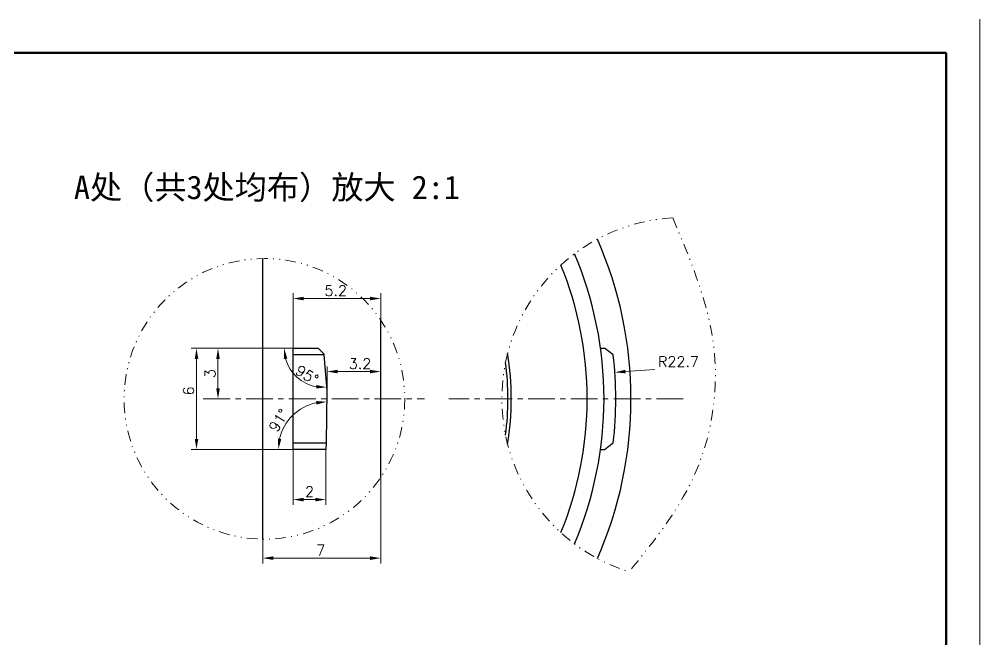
# Model space of a CAD drawing. Header units: millimetres. Extents: x 2517 to 4431, y 863 to 2540.
# Drawn here: x 3394.9 to 3508.9, y 1086.9 to 1160.6 of the extents above; entities that cross this region are included whole.
import ezdxf

# ---------------------------------------------------------------- set-up
doc = ezdxf.new("R2010")
doc.units = ezdxf.units.MM
doc.linetypes.add('CENTER', pattern=[50.8, 31.75, -6.35, 6.35, -6.35])
doc.linetypes.add('DIVIDE', pattern=[31.75, 12.7, -6.35, 0, -6.35, 0, -6.35])
for name, color, linetype, lineweight in [('中心线', 1, 'CENTER', 9), ('双点划线', 5, 'DIVIDE', 9), ('实线', 7, 'Continuous', 25), ('尺寸标注', 2, 'Continuous', 9), ('引导线', 6, 'Continuous', 9), ('粗实线', 9, 'Continuous', 50)]:
    doc.layers.add(name, color=color, linetype=linetype, lineweight=lineweight)
doc.styles.add('st', font='txt.shx')
doc.styles.get("Standard").update_dxf_attribs({"font": 'simfang.ttf'})
doc.dimstyles.new('2st', dxfattribs={"dimscale": 0.5, "dimtxt": 2.5, "dimasz": 2.5, "dimexe": 1.25, "dimexo": 0, "dimtad": 1, "dimtoh": 1, "dimdec": 1, "dimlfac": 0.5, "dimdsep": 46, "dimtxsty": 'st', "dimcen": 0, "dimclrd": 256, "dimclre": 256, "dimclrt": 3, "dimadec": 0, "dimazin": 2, "dimtfac": 1, "dimtdec": 1, "dimtofl": 0, "dimtmove": 0, "dimatfit": 1, "dimfxl": 0, "dimlwd": -1, "dimlwe": -1, "dimarcsym": 0})

# ---------------------------------------------------------------- blocks, each defined once
blk = doc.blocks.new('*D331')
at = {"layer": 'Defpoints', "color": 0, "ltscale": 0.1, "transparency": 16777216}
for p in [(3437.8, 1127.43), (3427.4, 1121.52), (3437.8, 1121.52)]:
    blk.add_point(p, dxfattribs=at)
at = {"layer": '尺寸标注', "ltscale": 0.1, "transparency": 16777216}
for p, q in [((3427.4, 1121.52), (3427.4, 1128.06)), ((3437.8, 1121.52), (3437.8, 1128.06)), ((3428.65, 1127.43), (3436.55, 1127.43))]:
    blk.add_line(p, q, dxfattribs=at)
for points in [[(3428.65, 1127.64), (3428.65, 1127.22), (3427.4, 1127.43)], [(3436.55, 1127.64), (3436.55, 1127.22), (3437.8, 1127.43)]]:
    blk.add_solid(points, dxfattribs=at)
at = {"layer": '尺寸标注', "color": 3, "ltscale": 0.1, "transparency": 16777216, "insert": (3432.46, 1128.37), "char_height": 1.25, "attachment_point": 5, "style": 'st'}
blk.add_mtext('5.2', dxfattribs=at)
blk = doc.blocks.new('*D332')
at = {"layer": 'Defpoints', "color": 0, "ltscale": 0.1, "transparency": 16777216}
for p in [(3427.4, 1121.52), (3416.75, 1115.52), (3418.49, 1115.52)]:
    blk.add_point(p, dxfattribs=at)
at = {"layer": '尺寸标注', "ltscale": 0.1, "transparency": 16777216}
for p, q in [((3427.4, 1121.52), (3417.86, 1121.52)), ((3418.49, 1120.27), (3418.49, 1116.77)), ((3416.75, 1115.52), (3419.11, 1115.52))]:
    blk.add_line(p, q, dxfattribs=at)
for points in [[(3418.28, 1120.27), (3418.7, 1120.27), (3418.49, 1121.52)], [(3418.28, 1116.77), (3418.7, 1116.77), (3418.49, 1115.52)]]:
    blk.add_solid(points, dxfattribs=at)
at = {"layer": '尺寸标注', "color": 3, "ltscale": 0.1, "transparency": 16777216, "insert": (3417.55, 1118.52), "char_height": 1.25, "attachment_point": 5, "rotation": 90, "style": 'st'}
blk.add_mtext('3', dxfattribs=at)
blk = doc.blocks.new('*D333')
at = {"layer": 'Defpoints', "color": 0, "ltscale": 0.1, "transparency": 16777216}
for p in [(3427.4, 1109.52), (3431.3, 1109.52), (3431.3, 1103.56)]:
    blk.add_point(p, dxfattribs=at)
at = {"layer": '尺寸标注', "ltscale": 0.1, "transparency": 16777216}
for p, q in [((3427.4, 1109.52), (3427.4, 1102.94)), ((3431.3, 1109.52), (3431.3, 1102.94)), ((3428.65, 1103.56), (3430.05, 1103.56))]:
    blk.add_line(p, q, dxfattribs=at)
for points in [[(3428.65, 1103.77), (3428.65, 1103.35), (3427.4, 1103.56)], [(3430.05, 1103.77), (3430.05, 1103.35), (3431.3, 1103.56)]]:
    blk.add_solid(points, dxfattribs=at)
at = {"layer": '尺寸标注', "color": 3, "ltscale": 0.1, "transparency": 16777216, "insert": (3429.35, 1104.5), "char_height": 1.25, "attachment_point": 5, "style": 'st'}
blk.add_mtext('2', dxfattribs=at)
blk = doc.blocks.new('*D334')
at = {"layer": 'Defpoints', "color": 0, "ltscale": 0.1, "transparency": 16777216}
for p in [(3431.43, 1116.52), (3428.54, 1114.45), (3427.4, 1109.52), (3431.3, 1109.52), (3431.32, 1110.31)]:
    blk.add_point(p, dxfattribs=at)
at = {"layer": '尺寸标注', "ltscale": 0.1, "transparency": 16777216}
blk.add_line((3427.4, 1109.52), (3425.03, 1109.52), dxfattribs=at)
blk.add_arc((3431.3, 1109.52), 5.65, 101.7097, 167.2903, dxfattribs=at)
for points in [[(3430.14, 1115.26), (3430.18, 1114.85), (3431.4, 1115.17)], [(3426, 1110.74), (3425.59, 1110.79), (3425.66, 1109.52)]]:
    blk.add_solid(points, dxfattribs=at)
at = {"layer": '尺寸标注', "color": 3, "ltscale": 0.1, "transparency": 16777216, "insert": (3425.7, 1112.98), "char_height": 1.25, "attachment_point": 5, "rotation": 58.3125, "style": 'st'}
blk.add_mtext('91°', dxfattribs=at)
blk = doc.blocks.new('*D335')
at = {"layer": 'Defpoints', "color": 0, "ltscale": 0.1, "transparency": 16777216}
for p in [(3427.4, 1121.52), (3415.94, 1109.52), (3427.4, 1109.52)]:
    blk.add_point(p, dxfattribs=at)
at = {"layer": '尺寸标注', "ltscale": 0.1, "transparency": 16777216}
for p, q in [((3427.4, 1121.52), (3415.31, 1121.52)), ((3415.94, 1120.27), (3415.94, 1110.77)), ((3427.4, 1109.52), (3415.31, 1109.52))]:
    blk.add_line(p, q, dxfattribs=at)
for points in [[(3415.73, 1120.27), (3416.15, 1120.27), (3415.94, 1121.52)], [(3415.73, 1110.77), (3416.15, 1110.77), (3415.94, 1109.52)]]:
    blk.add_solid(points, dxfattribs=at)
at = {"layer": '尺寸标注', "color": 3, "ltscale": 0.1, "transparency": 16777216, "insert": (3415, 1116.46), "char_height": 1.25, "attachment_point": 5, "rotation": 90, "style": 'st'}
blk.add_mtext('6', dxfattribs=at)
blk = doc.blocks.new('*D336')
at = {"layer": 'Defpoints', "color": 0, "ltscale": 0.1, "transparency": 16777216}
for p in [(3427.4, 1121.52), (3430.39, 1121.52), (3431.06, 1120.74), (3427.03, 1119.09), (3431.43, 1116.52)]:
    blk.add_point(p, dxfattribs=at)
at = {"layer": '尺寸标注', "ltscale": 0.1, "transparency": 16777216}
blk.add_line((3427.4, 1121.52), (3425.72, 1121.52), dxfattribs=at)
blk.add_arc((3430.99, 1121.52), 4.65, 195.4604, 259.5396, dxfattribs=at)
for points in [[(3426.3, 1120.26), (3426.72, 1120.31), (3426.34, 1121.52)], [(3430.16, 1117.16), (3430.14, 1116.75), (3431.39, 1116.9)]]:
    blk.add_solid(points, dxfattribs=at)
at = {"layer": '尺寸标注', "color": 3, "ltscale": 0.1, "transparency": 16777216, "insert": (3429.05, 1118.36), "char_height": 1.25, "attachment_point": 5, "rotation": 328.5242, "style": 'st'}
blk.add_mtext('95°', dxfattribs=at)
blk = doc.blocks.new('*D337')
at = {"layer": 'Defpoints', "color": 0, "ltscale": 0.1, "transparency": 16777216}
for p in [(3437.8, 1118.76), (3431.43, 1116.52), (3437.8, 1116.52)]:
    blk.add_point(p, dxfattribs=at)
at = {"layer": '尺寸标注', "ltscale": 0.1, "transparency": 16777216}
for p, q in [((3431.43, 1116.52), (3431.43, 1119.38)), ((3432.68, 1118.76), (3436.55, 1118.76)), ((3437.8, 1116.52), (3437.8, 1119.38))]:
    blk.add_line(p, q, dxfattribs=at)
for points in [[(3432.68, 1118.97), (3432.68, 1118.55), (3431.43, 1118.76)], [(3436.55, 1118.97), (3436.55, 1118.55), (3437.8, 1118.76)]]:
    blk.add_solid(points, dxfattribs=at)
at = {"layer": '尺寸标注', "color": 3, "ltscale": 0.1, "transparency": 16777216, "insert": (3435.35, 1119.7), "char_height": 1.25, "attachment_point": 5, "style": 'st'}
blk.add_mtext('3.2', dxfattribs=at)
blk = doc.blocks.new('*D339')
at = {"layer": 'Defpoints', "color": 0, "ltscale": 0.1, "transparency": 16777216}
for p in [(3465.59, 1118.67), (3420.3, 1115.52)]:
    blk.add_point(p, dxfattribs=at)
at = {"layer": '尺寸标注', "ltscale": 0.1, "transparency": 16777216}
blk.add_line((3466.84, 1118.76), (3470.33, 1119), dxfattribs=at)
blk.add_solid([(3466.83, 1118.97), (3466.86, 1118.55), (3465.59, 1118.67)], dxfattribs=at)
at = {"layer": '尺寸标注', "color": 3, "ltscale": 0.1, "transparency": 16777216, "insert": (3473.14, 1119.94), "char_height": 1.25, "attachment_point": 5, "style": 'st'}
blk.add_mtext('R22.7', dxfattribs=at)
blk = doc.blocks.new('*D340')
at = {"layer": 'Defpoints', "color": 0, "ltscale": 0.1, "transparency": 16777216}
for p in [(3437.8, 1106.19), (3423.8, 1098.87), (3437.8, 1096.61)]:
    blk.add_point(p, dxfattribs=at)
at = {"layer": '尺寸标注', "ltscale": 0.1, "transparency": 16777216}
for p, q in [((3437.8, 1106.19), (3437.8, 1095.98)), ((3423.8, 1098.87), (3423.8, 1095.98)), ((3425.05, 1096.61), (3436.55, 1096.61))]:
    blk.add_line(p, q, dxfattribs=at)
for points in [[(3425.05, 1096.82), (3425.05, 1096.4), (3423.8, 1096.61)], [(3436.55, 1096.82), (3436.55, 1096.4), (3437.8, 1096.61)]]:
    blk.add_solid(points, dxfattribs=at)
at = {"layer": '尺寸标注', "color": 3, "ltscale": 0.1, "transparency": 16777216, "insert": (3430.68, 1097.55), "char_height": 1.25, "attachment_point": 5, "style": 'st'}
blk.add_mtext('7', dxfattribs=at)

msp = doc.modelspace()

# ---------------------------------------------------------------- linework, layer by layer
at = {"layer": '中心线', "ltscale": 0.1}
for p, q in [((3416.7483, 1115.5243), (3443.003, 1115.5243)), ((3473.7055, 1115.5243), (3445.8794, 1115.5243))]:
    msp.add_line(p, q, dxfattribs=at)
at = {"layer": '双点划线', "ltscale": 0.1}
msp.add_circle((3424.0046, 1115.5243), 16.6604, dxfattribs=at)
msp.add_arc((3473.7055, 1115.5243), 21.5208, 93.316658, 252.611373, dxfattribs=at)
msp.add_spline([(3472.4604, 1137.0091), (3477.4037, 1121.0031), (3474.8739, 1106.1154), (3467.274, 1094.9871)], degree=3, dxfattribs=at)
at = {"layer": '实线'}
for p, q in [((3423.8046, 1098.8652), (3423.8046, 1132.1835)), ((3437.8046, 1106.1901), (3437.8046, 1124.8585)), ((3427.4046, 1121.5243), (3430.3894, 1121.5243)), ((3427.4046, 1120.7373), (3427.4046, 1121.5243)), ((3431.0582, 1120.7373), (3427.4046, 1120.7373)), ((3427.4046, 1110.3114), (3427.4046, 1120.7373)), ((3431.0469, 1120.8668), (3430.3894, 1121.5243)), ((3431.0469, 1120.8668), (3431.0582, 1120.7373)), ((3431.0582, 1120.7373), (3431.4268, 1116.5243)), ((3463.8922, 1121.5243), (3464.3737, 1121.5243)), ((3465.4029, 1120.7373), (3464.3737, 1121.5243)), ((3431.4268, 1116.5243), (3431.3184, 1110.3114)), ((3427.4046, 1110.3114), (3431.3184, 1110.3114)), ((3427.4046, 1109.5243), (3427.4046, 1110.3114)), ((3431.3046, 1109.5243), (3427.4046, 1109.5243)), ((3431.3184, 1110.3114), (3431.3046, 1109.5243)), ((3463.8922, 1109.5243), (3464.3737, 1109.5243)), ((3464.3737, 1109.5243), (3465.4029, 1110.3114))]:
    msp.add_line(p, q, dxfattribs=at)
for radius, start, end in [(47.2, 336.313708, 23.686292), (44, 336.963807, 23.036193), (42, 337.779657, 22.220343), (33, 350.643615, 9.356385), (45.4, 353.406579, 6.593421), (32.6, 352.422169, 7.577831)]:
    msp.add_arc((3420.3032, 1115.5243), radius, start, end, dxfattribs=at)
at = {"layer": '引导线'}
msp.add_line((3508.9035, 922.9742), (3508.9035, 1160.5932), dxfattribs=at)
at = {"layer": '粗实线'}
for p in [(3192.8782, 1156.5929), (3504.9032, 926.9745)]:
    msp.add_line(p, (3504.9032, 1156.5929), dxfattribs=at)

# ---------------------------------------------------------------- texts
at = {"layer": '实线', "insert": (3424.2921, 1140.449), "char_height": 2.800224, "width": 70.890337, "attachment_point": 5}
msp.add_mtext('A处（共3处均布）放大 2:1', dxfattribs=at)

# ---------------------------------------------------------------- dimensions: what is measured, and where the dimension line sits
at = {"layer": '尺寸标注', "ltscale": 0.1}
for base, p1, p2, picture, middle in [((3437.8046, 1127.4314), (3427.4046, 1121.5243), (3437.8046, 1121.5243), '*D331', (3432.4571, 1127.4314)), ((3431.3046130944, 1103.5600164852), (3427.4046130944, 1109.524335576), (3431.3046130944, 1109.524335576), '*D333', (3429.3546130944, 1103.5600164852))]:
    dim = msp.add_linear_dim(base=base, p1=p1, p2=p2, dimstyle='2st', override={"dimtol": 0, "dimlim": 0, "dimtp": 0, "dimtm": 0, "dimtfac": 1, "dimtdec": 1, "dimtolj": 0, "dimtzin": 8}, dxfattribs=at)
    dim.commit()
    dim.dimension.update_dxf_attribs({"geometry": picture, "text_midpoint": middle, "dimtype": 160})
dim = msp.add_linear_dim(base=(3415.938, 1109.5243), p1=(3427.4046, 1121.5243), p2=(3427.4046, 1109.5243), angle=90, dimstyle='2st', dxfattribs=at)
dim.commit()
dim.dimension.update_dxf_attribs({"geometry": '*D335', "text_midpoint": (3415.938, 1116.4557), "dimtype": 160})
dim = msp.add_linear_dim(base=(3418.4888, 1115.5243), p1=(3427.4046, 1121.5243), p2=(3416.7483, 1115.5243), angle=90, dimstyle='2st', override={"dimtol": 0, "dimlim": 0, "dimtp": 0, "dimtm": 0, "dimtfac": 1, "dimtdec": 1, "dimtolj": 0, "dimtzin": 8}, dxfattribs=at)
dim.commit()
dim.dimension.update_dxf_attribs({"geometry": '*D332', "text_midpoint": (3418.4888, 1118.5243), "dimtype": 160})
dim = msp.add_radius_dim(center=(3420.3032, 1115.5243), mpoint=(3465.5939, 1118.6729), dimstyle='2st', dxfattribs=at)
dim.commit()
dim.dimension.update_dxf_attribs({"geometry": '*D339', "text_midpoint": (3473.1432, 1119.0022), "dimtype": 164})
dim = msp.add_angular_dim_2l(base=(3427.0346, 1119.085), line1=((3427.4046, 1121.5243), (3430.3894, 1121.5243)), line2=((3431.0582, 1120.7373), (3431.4268, 1116.5243)), dimstyle='2st', dxfattribs=at)
dim.commit()
dim.dimension.update_dxf_attribs({"geometry": '*D336', "text_midpoint": (3428.5632, 1117.5615), "dimtype": 162})
for base, p1, p2, picture, middle in [((3437.8046, 1118.7581), (3431.4268, 1116.5243), (3437.8046, 1116.5243), '*D337', (3435.3483, 1118.7581)), ((3437.8046, 1096.6089), (3423.8046, 1098.8652), (3437.8046, 1106.1901), '*D340', (3430.6795, 1096.6089))]:
    dim = msp.add_linear_dim(base=base, p1=p1, p2=p2, dimstyle='2st', dxfattribs=at)
    dim.commit()
    dim.dimension.update_dxf_attribs({"geometry": picture, "text_midpoint": middle, "dimtype": 160})
dim = msp.add_angular_dim_2l(base=(3428.5384, 1114.4469), line1=((3431.4268, 1116.5243), (3431.3184, 1110.3114)), line2=((3431.3046, 1109.5243), (3427.4046, 1109.5243)), dimstyle='2st', override={"dimtol": 0, "dimlim": 0, "dimtp": 0, "dimtm": 0, "dimtfac": 1, "dimtdec": 1, "dimtolj": 0, "dimtzin": 8}, dxfattribs=at)
dim.commit()
dim.dimension.update_dxf_attribs({"geometry": '*D334', "text_midpoint": (3426.4998, 1112.4904), "dimtype": 162})

doc.saveas('drawing.dxf')
